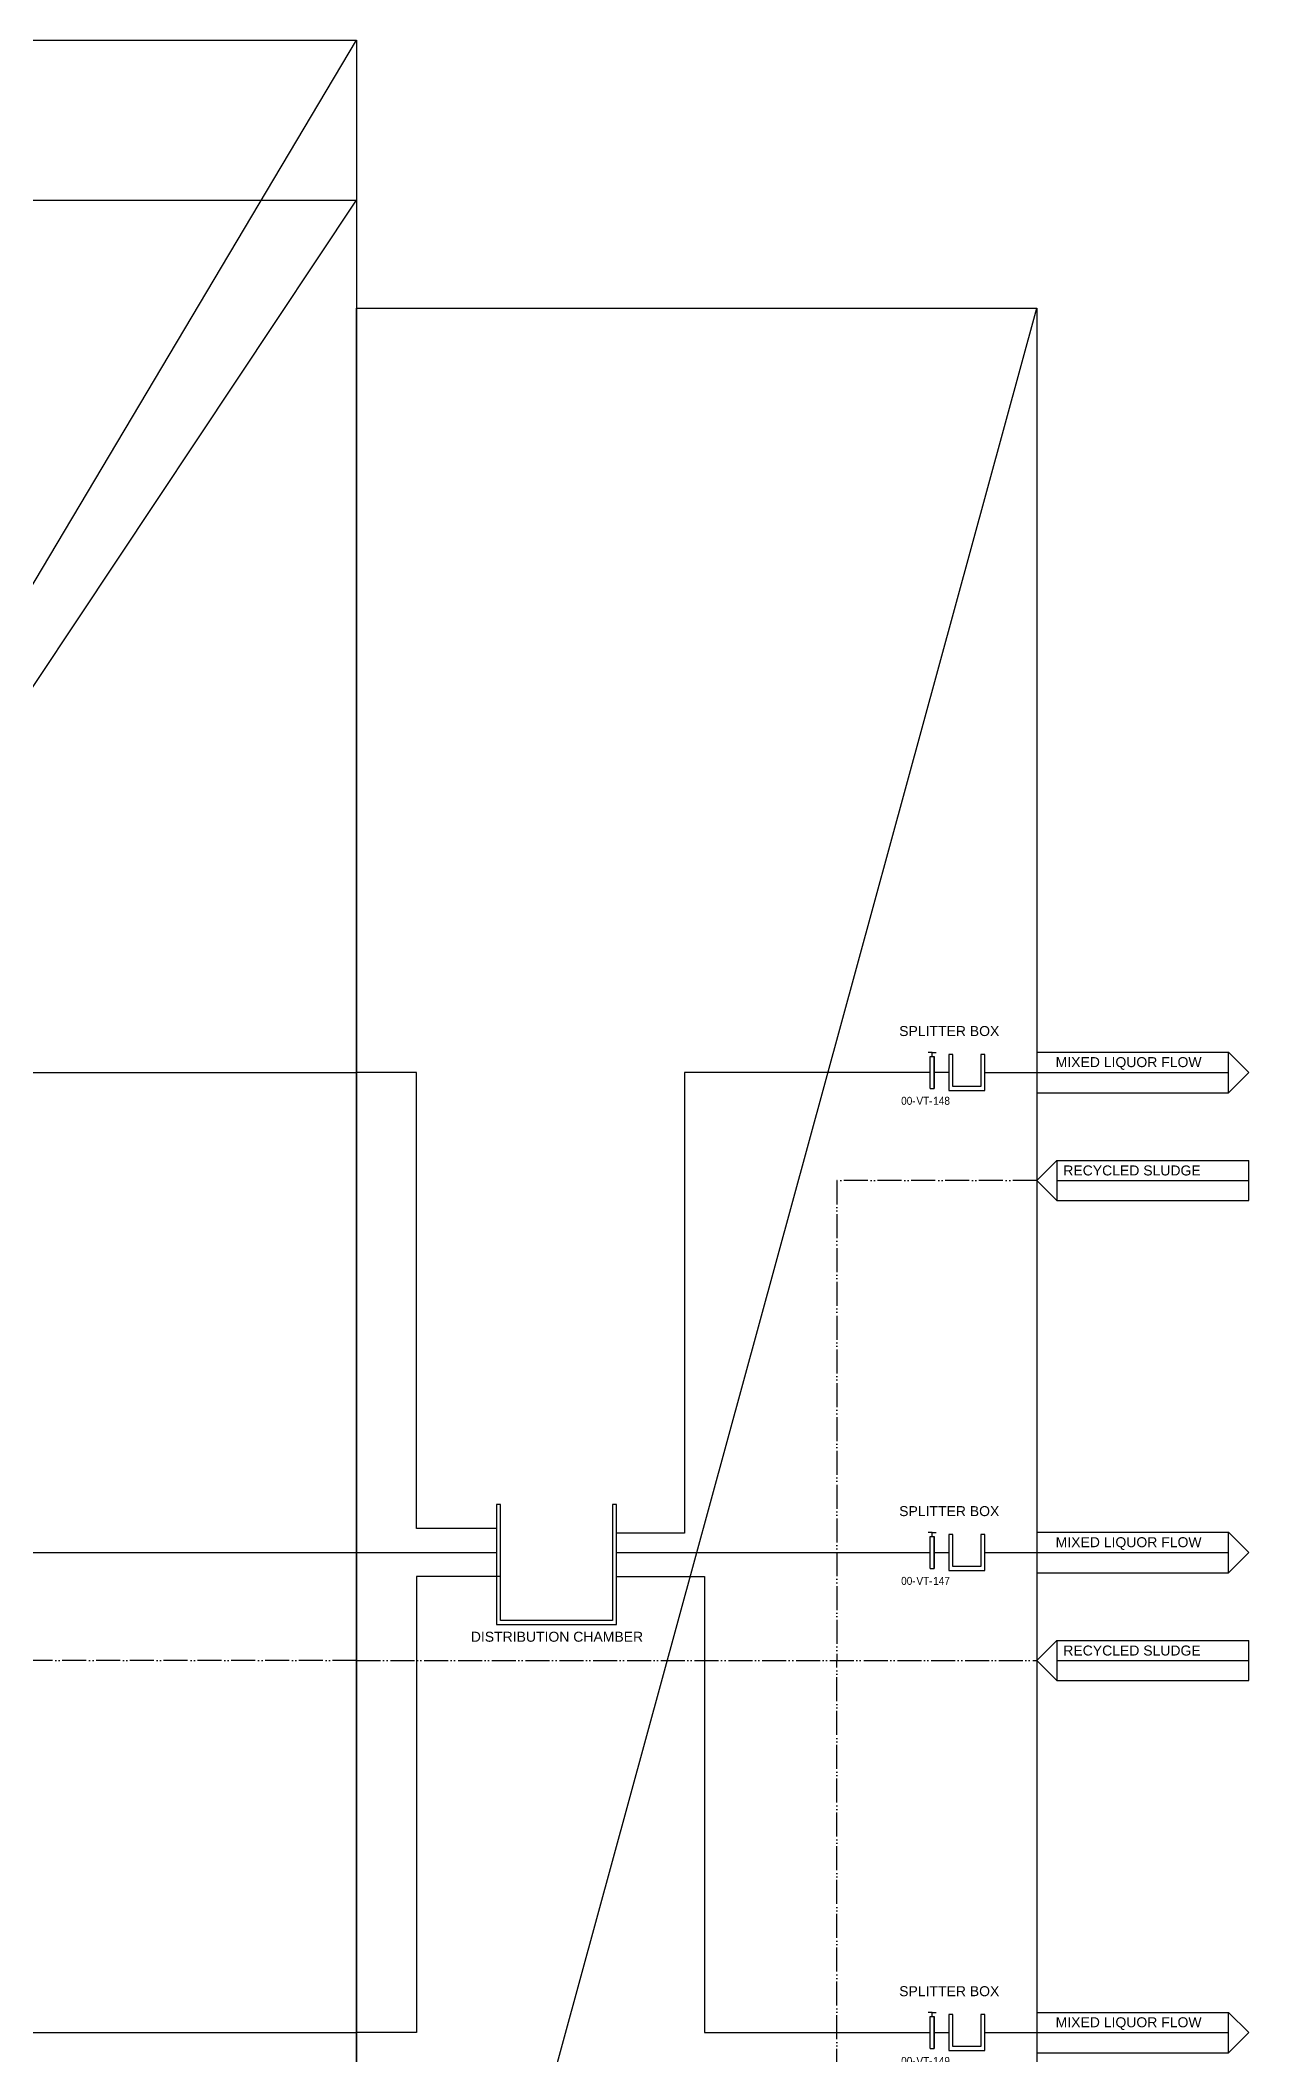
# Model space of a CAD drawing. Header units: millimetres. Extents: x 0 to 679, y 0 to 756.
# Drawn here: x 377 to 679, y 252 to 756 of the extents above; entities that cross this region are included whole.
import ezdxf
from ezdxf.enums import TextEntityAlignment as Align

# ---------------------------------------------------------------- set-up
doc = ezdxf.new("R2010")
doc.units = ezdxf.units.MM
doc.linetypes.add('ACAD_ISO05W100', pattern=[33, 24, -3, 0, -3, 0, -3])
doc.linetypes.add('refpidrasreturntobiologytrains$0$ACAD_ISO05W100', pattern=[33, 24, -3, 0, -3, 0, -3])
doc.layers.get('DEFPOINTS').update_dxf_attribs({"color": 10})
for name, color, linetype in [('equipment', 5, 'Continuous'), ('RefALRecSludge$0$Text', 7, 'Continuous'), ('RefARSewage$0$Text', 7, 'Continuous'), ('refpidrasreturntobiologytrains$0$sludge', 19, 'refpidrasreturntobiologytrains$0$ACAD_ISO05W100'), ('sludge', 19, 'ACAD_ISO05W100'), ('Text', 7, 'Continuous'), ('unit', 1, 'Continuous')]:
    doc.layers.add(name, color=color, linetype=linetype)
doc.layers.add('sewer', color=7, linetype='Continuous', true_color=0x1c2600)
doc.styles.add('ChannelGate_ChannelGateFinalClarifierManual$0$Organica', font='arial.ttf')
doc.styles.add('Organica', font='arial.ttf')
doc.styles.add('RefALRecSludge$0$Organica', font='arial.ttf')
doc.styles.add('RefARSewage$0$Organica', font='arial.ttf')

# ---------------------------------------------------------------- blocks, each defined once
blk = doc.blocks.new('*U56')
at = {"layer": 'DEFPOINTS'}
blk.add_line((0, -378), (450, 378), dxfattribs=at)
at = {"layer": 'DEFPOINTS', "flags": 128}
blk.add_lwpolyline([(0, 378), (450, 378), (450, -378), (0, -378)], close=True, dxfattribs=at)
blk = doc.blocks.new('*U61')
at = {"layer": 'DEFPOINTS'}
blk.add_line((0, -311), (170, 311), dxfattribs=at)
at = {"layer": 'DEFPOINTS', "flags": 128}
blk.add_lwpolyline([(0, 311), (170, 311), (170, -311), (0, -311)], close=True, dxfattribs=at)
blk = doc.blocks.new('*U63')
at = {"flags": 128}
blk.add_lwpolyline([(0, 9), (0, 0), (9, 0), (9, 9), (8, 9), (8, 1), (1, 1), (1, 9)], close=True, dxfattribs=at)
at = {"style": 'Organica', "flags": 1}
for tag, p in [('HEIGHT', (-11.4, 36.04)), ('WIDTH', (-11.4, 38.99)), ('LIQUIDLEVEL', (-11.4, 29.93)), ('LENGTH', (-11.4, 33.02)), ('VOLUME', (-11.4, 26.97))]:
    blk.add_attdef(tag, text='', height=2, dxfattribs=at).set_placement(p, align=Align.MIDDLE_CENTER)
at = {"layer": 'Text', "style": 'Organica'}
for tag, p in [('NAME1', (0.08, 14.85)), ('NAME2', (0.08, 11.1))]:
    blk.add_attdef(tag, text='', height=2.5, dxfattribs=at).set_placement(p, align=Align.MIDDLE_CENTER)
blk = doc.blocks.new('*U59')
for p, q in [((0.5, 9), (-0.5, 9)), ((0.5, 8), (0.5, 9)), ((0.5, 9), (1.5, 9))]:
    blk.add_line(p, q)
blk.add_lwpolyline([(0, 8), (1, 8), (1, 0), (0, 0)], close=True)
at = {"char_height": 2, "width": 5.3402, "attachment_point": 6, "line_spacing_factor": 0.9, "style": 'ChannelGate_ChannelGateFinalClarifierManual$0$Organica'}
for insert in [(-3.7, -3.09), (0.5, -3.09)]:
    blk.add_mtext('{\\W0.9;-}', dxfattribs=dict(at, insert=insert))
at = {"style": 'ChannelGate_ChannelGateFinalClarifierManual$0$Organica', "flags": 1}
for tag, p in [('EQUIP_TYPE', (37.6, 83.28)), ('NOTE', (37.6, 80.28)), ('NOTE_CHINESE', (37.6, 77.28)), ('MATERIAL_FRAME', (37.6, 74.17)), ('MATERIAL_STEM', (37.6, 71.17)), ('MATERIAL_SEALING', (37.6, 65.17)), ('MATERIAL_BODY', (37.6, 68.17)), ('MODEL', (37.6, 55.86)), ('MANUFACTURE', (37.6, 52.75)), ('UNIT_WATER_LEVEL', (37.76, 49.29)), ('UNIT_CHANNELH', (37.76, 46.29)), ('SP_WATER_LEVEL', (37.76, 40.5)), ('UNIT_CHANNELW', (37.76, 43.5)), ('SP_CHANNELW', (37.76, 37.5)), ('SP_CHANNELH', (37.76, 34.29)), ('STB_DTY', (37.76, 31.29)), ('PROCESSUNITAREA', (37.76, 27.66))]:
    blk.add_attdef(tag, text='', height=2, dxfattribs=at).set_placement(p, align=Align.MIDDLE_CENTER)
at = {"style": 'ChannelGate_ChannelGateFinalClarifierManual$0$Organica', "width": 0.9}
blk.add_attdef('AREA_CODE', text='', height=2, dxfattribs=at).set_placement((-4.5, -3.09), align=Align.MIDDLE_RIGHT)
at = {"style": 'ChannelGate_ChannelGateFinalClarifierManual$0$Organica', "width": 0.9, "flags": 8}
blk.add_attdef('TAG', text='', height=2, dxfattribs=at).set_placement((2.81, -3.09), align=Align.MIDDLE_CENTER)
blk.add_wipeout([(0, 8), (1, 8), (1, 0), (0, 0)])
for p, q in [((0, 8), (1, 8)), ((0, 0), (0, 8)), ((1, 0), (1, 8)), ((0, 0), (1, 0))]:
    blk.add_line(p, q)
at = {"style": 'ChannelGate_ChannelGateFinalClarifierManual$0$Organica', "width": 0.9}
blk.add_attdef('TAG_ID', text='', height=2, dxfattribs=at).set_placement((-0.26, -3.09), align=Align.MIDDLE_RIGHT)
blk = doc.blocks.new('*U62')
at = {"flags": 128}
blk.add_lwpolyline([(0, 30), (0, 0), (30, 0), (30, 30), (29, 30), (29, 1), (1, 1), (1, 30)], close=True, dxfattribs=at)
at = {"style": 'Organica', "flags": 1}
for tag, p in [('HEIGHT', (-11.4, 36.04)), ('WIDTH', (-11.4, 38.99)), ('LIQUIDLEVEL', (-11.4, 29.93)), ('LENGTH', (-11.4, 33.02)), ('VOLUME', (-11.4, 26.97))]:
    blk.add_attdef(tag, text='', height=2, dxfattribs=at).set_placement(p, align=Align.MIDDLE_CENTER)
at = {"layer": 'Text', "style": 'Organica'}
for tag, p in [('NAME1', (15.08, -3.05)), ('NAME2', (15.08, -6.8))]:
    blk.add_attdef(tag, text='', height=2.5, dxfattribs=at).set_placement(p, align=Align.MIDDLE_CENTER)
blk = doc.blocks.new('RefALRecSludge$0$RefALRecSludge')
at = {"lineweight": 25, "ltscale": 0.25}
for p, q in [((5, 5), (0, 0)), ((5, -5), (0, 0)), ((5, 5), (53, 5)), ((5, 5), (5, -5)), ((5, 0), (53, 0)), ((53, -5), (53, 5)), ((5, -5), (53, -5))]:
    blk.add_line(p, q, dxfattribs=at)
at = {"layer": 'RefALRecSludge$0$Text', "style": 'RefALRecSludge$0$Organica'}
blk.add_attdef('NAME1_001', (18.06, 1.27), '', height=2.5, dxfattribs=at)
blk = doc.blocks.new('RefARSewage$0$RefARSewage')
at = {"lineweight": 25, "ltscale": 0.25}
for p, q in [((0, 5.06), (47.94, 5.06)), ((0, 5.06), (0, -5.06)), ((47.94, -5.06), (47.94, 5.06)), ((47.94, 5.06), (53, 0)), ((0, 0), (47.94, 0)), ((47.94, -5.06), (53, 0)), ((0, -5.06), (47.94, -5.06))]:
    blk.add_line(p, q, dxfattribs=at)
at = {"layer": 'RefARSewage$0$Text', "style": 'RefARSewage$0$Organica'}
blk.add_attdef('Name_001', (4.77, 1.27), '', height=2.5, dxfattribs=at)

msp = doc.modelspace()

# ---------------------------------------------------------------- linework, layer by layer
at = {"layer": 'DEFPOINTS'}
msp.add_line((6, 40), (456, 716), dxfattribs=at)
at = {"layer": 'DEFPOINTS', "flags": 128}
msp.add_lwpolyline([(6, 716), (456, 716), (456, 40), (6, 40)], dxfattribs=at)
at = {"layer": 'refpidrasreturntobiologytrains$0$sludge', "lineweight": 25, "ltscale": 0.25}
msp.add_line((456, 351), (79, 351), dxfattribs=at)
at = {"layer": 'sewer', "lineweight": 25, "ltscale": 0.25}
for p, q in [((331, 498), (456, 498)), ((331, 378), (456, 378)), ((331, 258), (456, 258))]:
    msp.add_line(p, q, dxfattribs=at)
at = {"layer": 'sewer'}
for p, q in [((613.05, 498), (626, 498)), ((456, 378), (491, 378)), ((521, 378), (604.05, 378)), ((613.05, 378), (626, 378)), ((613.05, 258), (626, 258))]:
    msp.add_line(p, q, dxfattribs=at)
for points in [[(491, 384), (471, 384), (471, 498), (456, 498)], [(604.05, 498), (538, 498), (538, 438), (538, 382.8), (521, 382.8)], [(492, 372), (471, 372), (471, 258), (456, 258)], [(521, 372), (543, 372), (543, 258), (604.05, 258)]]:
    msp.add_lwpolyline(points, dxfattribs=at)
at = {"layer": 'sludge', "ltscale": 0.25}
msp.add_line((456, 351), (626, 351), dxfattribs=at)
for points in [[(626, 471), (576, 471), (576, 351)], [(626, 231), (576, 231), (576, 351)]]:
    msp.add_lwpolyline(points, dxfattribs=at)

# ---------------------------------------------------------------- block references
ref = msp.add_blockref('RefARSewage$0$RefARSewage', (626, 498))
ref.add_attrib('Name_001', 'MIXED LIQUOR FLOW', (630.74, 499.33), dxfattribs={"layer": 'RefARSewage$0$Text', "height": 2.5, "style": 'RefARSewage$0$Organica'})
ref = msp.add_blockref('RefALRecSludge$0$RefALRecSludge', (626, 471))
ref.add_attrib('NAME1', 'RECYCLED SLUDGE', dxfattribs={"layer": 'RefALRecSludge$0$Text', "height": 2.5, "style": 'RefALRecSludge$0$Organica'}).set_placement((667, 473.5), align=Align.MIDDLE_RIGHT)
ref = msp.add_blockref('RefARSewage$0$RefARSewage', (626, 378))
ref.add_attrib('Name_001', 'MIXED LIQUOR FLOW', (630.74, 379.33), dxfattribs={"layer": 'RefARSewage$0$Text', "height": 2.5, "style": 'RefARSewage$0$Organica'})
ref = msp.add_blockref('RefALRecSludge$0$RefALRecSludge', (626, 351))
ref.add_attrib('NAME1', 'RECYCLED SLUDGE', dxfattribs={"layer": 'RefALRecSludge$0$Text', "height": 2.5, "style": 'RefALRecSludge$0$Organica'}).set_placement((667, 353.5), align=Align.MIDDLE_RIGHT)
ref = msp.add_blockref('RefARSewage$0$RefARSewage', (626, 258))
ref.add_attrib('Name_001', 'MIXED LIQUOR FLOW', (630.74, 259.33), dxfattribs={"layer": 'RefARSewage$0$Text', "height": 2.5, "style": 'RefARSewage$0$Organica'})
at = {"layer": 'DEFPOINTS'}
for name, p in [('*U56', (6, 378)), ('*U61', (456, 378))]:
    msp.add_blockref(name, p, dxfattribs=at)
at = {"layer": 'unit'}
ref = msp.add_blockref('*U63', (604.05, 493.5), dxfattribs=at)
ref.add_attrib('NAME1', 'SPLITTER BOX', dxfattribs={"layer": 'Text', "height": 2.5, "style": 'Organica'}).set_placement((604.14, 508.35), align=Align.MIDDLE_CENTER)
ref = msp.add_blockref('*U62', (491, 360), dxfattribs=at)
ref.add_attrib('NAME1', 'DISTRIBUTION CHAMBER', dxfattribs={"layer": 'Text', "height": 2.5, "style": 'Organica'}).set_placement((506.08, 356.95), align=Align.MIDDLE_CENTER)
ref = msp.add_blockref('*U63', (604.05, 373.5), dxfattribs=at)
ref.add_attrib('NAME1', 'SPLITTER BOX', dxfattribs={"layer": 'Text', "height": 2.5, "style": 'Organica'}).set_placement((604.14, 388.35), align=Align.MIDDLE_CENTER)
ref = msp.add_blockref('*U63', (604.05, 253.5), dxfattribs=at)
ref.add_attrib('NAME1', 'SPLITTER BOX', dxfattribs={"layer": 'Text', "height": 2.5, "style": 'Organica'}).set_placement((604.14, 268.35), align=Align.MIDDLE_CENTER)

# ---------------------------------------------------------------- next in the draw order: block references
at = {"layer": 'equipment'}
ref = msp.add_blockref('*U59', (599.41, 494), dxfattribs=at)
ref.add_attrib('TAG', '148', dxfattribs={"layer": '0', "height": 2, "style": 'ChannelGate_ChannelGateFinalClarifierManual$0$Organica', "width": 0.9}).set_placement((602.22, 490.91), align=Align.MIDDLE_CENTER)
ref.add_attrib('AREA_CODE', '00', dxfattribs={"layer": '0', "height": 2, "style": 'ChannelGate_ChannelGateFinalClarifierManual$0$Organica', "width": 0.9}).set_placement((594.91, 490.91), align=Align.MIDDLE_RIGHT)
ref.add_attrib('TAG_ID', 'VT', dxfattribs={"layer": '0', "height": 2, "style": 'ChannelGate_ChannelGateFinalClarifierManual$0$Organica', "width": 0.9}).set_placement((599.15, 490.91), align=Align.MIDDLE_RIGHT)
ref = msp.add_blockref('*U59', (599.41, 374), dxfattribs=at)
ref.add_attrib('TAG', '147', dxfattribs={"layer": '0', "height": 2, "style": 'ChannelGate_ChannelGateFinalClarifierManual$0$Organica', "width": 0.9}).set_placement((602.22, 370.91), align=Align.MIDDLE_CENTER)
ref.add_attrib('AREA_CODE', '00', dxfattribs={"layer": '0', "height": 2, "style": 'ChannelGate_ChannelGateFinalClarifierManual$0$Organica', "width": 0.9}).set_placement((594.91, 370.91), align=Align.MIDDLE_RIGHT)
ref.add_attrib('TAG_ID', 'VT', dxfattribs={"layer": '0', "height": 2, "style": 'ChannelGate_ChannelGateFinalClarifierManual$0$Organica', "width": 0.9}).set_placement((599.15, 370.91), align=Align.MIDDLE_RIGHT)
ref = msp.add_blockref('*U59', (599.41, 254), dxfattribs=at)
ref.add_attrib('TAG', '149', dxfattribs={"layer": '0', "height": 2, "style": 'ChannelGate_ChannelGateFinalClarifierManual$0$Organica', "width": 0.9}).set_placement((602.22, 250.91), align=Align.MIDDLE_CENTER)
ref.add_attrib('AREA_CODE', '00', dxfattribs={"layer": '0', "height": 2, "style": 'ChannelGate_ChannelGateFinalClarifierManual$0$Organica', "width": 0.9}).set_placement((594.91, 250.91), align=Align.MIDDLE_RIGHT)
ref.add_attrib('TAG_ID', 'VT', dxfattribs={"layer": '0', "height": 2, "style": 'ChannelGate_ChannelGateFinalClarifierManual$0$Organica', "width": 0.9}).set_placement((599.15, 250.91), align=Align.MIDDLE_RIGHT)

doc.saveas('drawing.dxf')
